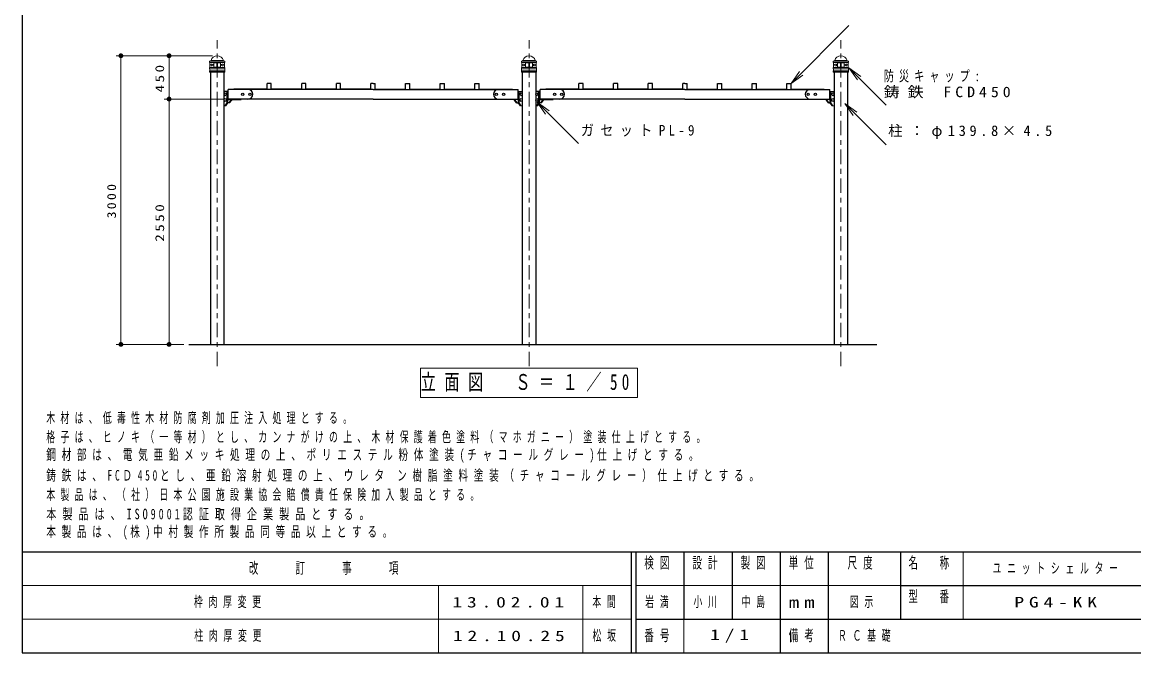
# Model space of a CAD drawing. Units: millimetres on the paper, scale 1:50. Extents: x -365 to 12, y -40 to 257.
# Drawn here: x -365 to -134, y 0 to 131.1 of the extents above; entities that cross this region are included whole.
import ezdxf

# ---------------------------------------------------------------- set-up
doc = ezdxf.new("R2010")
doc.units = ezdxf.units.MM
doc.linetypes.add('USER2', pattern=[6, 3, -1, 1, -1])
doc.layers.add('1_50', color=3, linetype='Continuous', lineweight=25)
doc.layers.add('99', color=7, linetype='Continuous', lineweight=13)
doc.layers.add('CLASS1', color=7, linetype='Continuous')
doc.styles.add('ＭＳ ゴシック', font='')
doc.styles.get('ＭＳ ゴシック').set_extended_font_data('MS Gothic')

# ---------------------------------------------------------------- blocks, each defined once
blk = doc.blocks.new('open_arrow')
at = {"color": 0, "linetype": 'Continuous', "lineweight": -2}
blk.add_lwpolyline([(7.5, 1.25), (0, 0), (7.5, -1.25)], dxfattribs=at)
blk = doc.blocks.new('filled_dot')
at = {"color": 0, "linetype": 'Continuous', "lineweight": -2, "const_width": 1.25}
blk.add_lwpolyline([(-0.625, 0, 1), (0.625, 0, 1)], format="xyb", close=True, dxfattribs=at)

msp = doc.modelspace()

# ---------------------------------------------------------------- linework, layer by layer
at = {"layer": '1_50', "color": 7, "lineweight": 13}
for p, q in [((-205.251, 118.327), (-193.226, 130.352)), ((-325.491, 124.097), (-345.491, 124.097)), ((-344.491, 64.097), (-344.491, 124.097)), ((-334.491, 115.097), (-334.491, 124.097)), ((-326.071, 122.959), (-326.051, 122.979)), ((-326.071, 122.959), (-326.071, 122.699)), ((-326.071, 122.959), (-322.911, 122.959)), ((-326.071, 122.699), (-322.911, 122.699)), ((-326.071, 122.699), (-326.051, 122.679)), ((-326.051, 122.979), (-322.931, 122.979)), ((-326.051, 122.679), (-325.229, 122.643)), ((-326.051, 122.679), (-322.931, 122.679)), ((-325.991, 122.674), (-325.991, 121.683)), ((-325.889, 122.979), (-325.771, 123.097)), ((-325.771, 123.097), (-323.211, 123.097)), ((-325.191, 122.641), (-324.561, 122.641)), ((-325.191, 122.603), (-325.191, 121.753)), ((-324.561, 122.639), (-324.561, 121.719)), ((-323.791, 122.641), (-324.421, 122.641)), ((-324.421, 122.639), (-324.421, 121.719)), ((-323.791, 122.603), (-323.791, 121.753)), ((-322.931, 122.679), (-323.753, 122.643)), ((-323.093, 122.979), (-323.211, 123.097)), ((-322.991, 122.674), (-322.991, 121.683)), ((-322.931, 122.979), (-322.911, 122.959)), ((-322.931, 122.679), (-322.911, 122.699)), ((-322.911, 122.959), (-322.911, 122.699)), ((-261.271, 122.959), (-261.251, 122.979)), ((-261.271, 122.959), (-261.271, 122.699)), ((-261.271, 122.959), (-258.111, 122.959)), ((-261.271, 122.699), (-258.111, 122.699)), ((-261.271, 122.699), (-261.251, 122.679)), ((-261.251, 122.979), (-258.131, 122.979)), ((-261.251, 122.679), (-260.429, 122.643)), ((-261.251, 122.679), (-258.131, 122.679)), ((-261.191, 122.674), (-261.191, 121.683)), ((-261.089, 122.979), (-260.971, 123.097)), ((-260.971, 123.097), (-258.411, 123.097)), ((-260.391, 122.641), (-259.761, 122.641)), ((-260.391, 122.603), (-260.391, 121.753)), ((-259.761, 122.639), (-259.761, 121.719)), ((-258.991, 122.641), (-259.621, 122.641)), ((-259.621, 122.639), (-259.621, 121.719)), ((-258.991, 122.603), (-258.991, 121.753)), ((-258.131, 122.679), (-258.953, 122.643)), ((-258.293, 122.979), (-258.411, 123.097)), ((-258.191, 122.674), (-258.191, 121.683)), ((-258.131, 122.979), (-258.111, 122.959)), ((-258.131, 122.679), (-258.111, 122.699)), ((-258.111, 122.959), (-258.111, 122.699)), ((-196.471, 122.959), (-196.451, 122.979)), ((-196.471, 122.959), (-196.471, 122.699)), ((-196.471, 122.959), (-193.311, 122.959)), ((-196.471, 122.699), (-193.311, 122.699)), ((-196.471, 122.699), (-196.451, 122.679)), ((-196.451, 122.979), (-193.331, 122.979)), ((-196.451, 122.679), (-195.629, 122.643)), ((-196.451, 122.679), (-193.331, 122.679)), ((-196.391, 122.674), (-196.391, 121.683)), ((-196.289, 122.979), (-196.171, 123.097)), ((-196.171, 123.097), (-193.611, 123.097)), ((-195.591, 122.641), (-194.961, 122.641)), ((-195.591, 122.603), (-195.591, 121.753)), ((-194.961, 122.639), (-194.961, 121.719)), ((-194.191, 122.641), (-194.821, 122.641)), ((-194.821, 122.639), (-194.821, 121.719)), ((-194.191, 122.603), (-194.191, 121.753)), ((-193.331, 122.679), (-194.153, 122.643)), ((-193.493, 122.979), (-193.611, 123.097)), ((-193.391, 122.674), (-193.391, 121.683)), ((-193.331, 122.979), (-193.311, 122.959)), ((-193.331, 122.679), (-193.311, 122.699)), ((-193.311, 122.959), (-193.311, 122.699)), ((-326.031, 121.679), (-326.071, 121.639)), ((-326.071, 121.639), (-322.911, 121.639)), ((-326.071, 121.639), (-326.071, 121.399)), ((-326.071, 121.399), (-322.911, 121.399)), ((-326.071, 121.399), (-326.051, 121.379)), ((-326.051, 120.979), (-326.071, 120.959)), ((-326.071, 120.959), (-322.911, 120.959)), ((-326.071, 120.959), (-326.071, 120.719)), ((-326.071, 120.719), (-322.911, 120.719)), ((-326.071, 120.719), (-326.031, 120.679)), ((-326.051, 121.379), (-322.931, 121.379)), ((-326.051, 121.379), (-326.051, 120.979)), ((-326.051, 120.979), (-322.931, 120.979)), ((-326.031, 121.679), (-325.229, 121.714)), ((-326.031, 121.679), (-322.951, 121.679)), ((-326.031, 120.679), (-322.951, 120.679)), ((-325.641, 122.329), (-325.501, 122.329)), ((-325.641, 122.029), (-325.501, 122.029)), ((-325.191, 121.715), (-324.561, 121.715)), ((-323.791, 121.715), (-324.421, 121.715)), ((-322.951, 121.679), (-323.753, 121.714)), ((-323.341, 122.329), (-323.481, 122.329)), ((-323.341, 122.029), (-323.481, 122.029)), ((-322.951, 121.679), (-322.911, 121.639)), ((-322.911, 120.719), (-322.951, 120.679)), ((-322.911, 121.399), (-322.931, 121.379)), ((-322.931, 121.379), (-322.931, 120.979)), ((-322.931, 120.979), (-322.911, 120.959)), ((-322.911, 121.639), (-322.911, 121.399)), ((-322.911, 120.959), (-322.911, 120.719)), ((-261.231, 121.679), (-261.271, 121.639)), ((-261.271, 121.639), (-258.111, 121.639)), ((-261.271, 121.639), (-261.271, 121.399)), ((-261.271, 121.399), (-258.111, 121.399)), ((-261.271, 121.399), (-261.251, 121.379)), ((-261.251, 120.979), (-261.271, 120.959)), ((-261.271, 120.959), (-258.111, 120.959)), ((-261.271, 120.959), (-261.271, 120.719)), ((-261.271, 120.719), (-258.111, 120.719)), ((-261.271, 120.719), (-261.231, 120.679)), ((-261.251, 121.379), (-258.131, 121.379)), ((-261.251, 121.379), (-261.251, 120.979)), ((-261.251, 120.979), (-258.131, 120.979)), ((-261.231, 121.679), (-260.429, 121.714)), ((-261.231, 121.679), (-258.151, 121.679)), ((-261.231, 120.679), (-258.151, 120.679)), ((-260.841, 122.329), (-260.701, 122.329)), ((-260.841, 122.029), (-260.701, 122.029)), ((-260.391, 121.715), (-259.761, 121.715)), ((-258.991, 121.715), (-259.621, 121.715)), ((-258.151, 121.679), (-258.953, 121.714)), ((-258.541, 122.329), (-258.681, 122.329)), ((-258.541, 122.029), (-258.681, 122.029)), ((-258.151, 121.679), (-258.111, 121.639)), ((-258.111, 120.719), (-258.151, 120.679)), ((-258.111, 121.399), (-258.131, 121.379)), ((-258.131, 121.379), (-258.131, 120.979)), ((-258.131, 120.979), (-258.111, 120.959)), ((-258.111, 121.639), (-258.111, 121.399)), ((-258.111, 120.959), (-258.111, 120.719)), ((-196.431, 121.679), (-196.471, 121.639)), ((-196.471, 121.639), (-193.311, 121.639)), ((-196.471, 121.639), (-196.471, 121.399)), ((-196.471, 121.399), (-193.311, 121.399)), ((-196.471, 121.399), (-196.451, 121.379)), ((-196.451, 120.979), (-196.471, 120.959)), ((-196.471, 120.959), (-193.311, 120.959)), ((-196.471, 120.959), (-196.471, 120.719)), ((-196.471, 120.719), (-193.311, 120.719)), ((-196.471, 120.719), (-196.431, 120.679)), ((-196.451, 121.379), (-193.331, 121.379)), ((-196.451, 121.379), (-196.451, 120.979)), ((-196.451, 120.979), (-193.331, 120.979)), ((-196.431, 121.679), (-195.629, 121.714)), ((-196.431, 121.679), (-193.351, 121.679)), ((-196.431, 120.679), (-193.351, 120.679)), ((-196.041, 122.329), (-195.901, 122.329)), ((-196.041, 122.029), (-195.901, 122.029)), ((-195.591, 121.715), (-194.961, 121.715)), ((-194.191, 121.715), (-194.821, 121.715)), ((-193.351, 121.679), (-194.153, 121.714)), ((-193.741, 122.329), (-193.881, 122.329)), ((-193.741, 122.029), (-193.881, 122.029)), ((-193.351, 121.679), (-193.311, 121.639)), ((-193.311, 120.719), (-193.351, 120.679)), ((-193.311, 121.399), (-193.331, 121.379)), ((-193.331, 121.379), (-193.331, 120.979)), ((-193.331, 120.979), (-193.311, 120.959)), ((-193.311, 121.639), (-193.311, 121.399)), ((-193.311, 120.959), (-193.311, 120.719)), ((-193.222, 121.579), (-185.452, 113.809)), ((-323.011, 115.097), (-335.491, 115.097)), ((-334.491, 64.097), (-334.491, 115.097)), ((-322.72, 113.697), (-323.093, 113.697)), ((-261.461, 113.697), (-261.089, 113.697)), ((-257.92, 113.697), (-258.293, 113.697)), ((-258.009, 114.446), (-249.415, 105.851)), ((-196.661, 113.697), (-196.289, 113.697)), ((-194.077, 114.166), (-185.483, 105.572)), ((-331.409, 64.097), (-345.491, 64.097)), ((-282.219, 59.125), (-282.219, 53.069)), ((-237.163, 59.125), (-282.219, 59.125)), ((-237.163, 53.069), (-237.163, 59.125)), ((-282.219, 53.069), (-237.163, 53.069))]:
    msp.add_line(p, q, dxfattribs=at)
at = {"layer": '1_50', "color": 7, "linetype": 'USER2', "lineweight": 13}
for p, q in [((-324.491, 59.582), (-324.491, 127.321)), ((-259.691, 59.582), (-259.691, 127.321)), ((-194.891, 59.582), (-194.891, 127.321))]:
    msp.add_line(p, q, dxfattribs=at)
at = {"layer": '1_50'}
for p, q in [((-325.889, 120.679), (-325.889, 64.097)), ((-323.093, 120.679), (-323.093, 64.097)), ((-261.089, 120.679), (-261.089, 64.097)), ((-258.293, 120.679), (-258.293, 64.097)), ((-196.289, 120.679), (-196.289, 64.097)), ((-193.493, 120.679), (-193.493, 64.097)), ((-313.251, 118.327), (-314.131, 118.327)), ((-314.131, 117.097), (-314.131, 118.327)), ((-313.251, 117.097), (-313.251, 118.327)), ((-306.051, 118.327), (-306.931, 118.327)), ((-306.931, 117.097), (-306.931, 118.327)), ((-306.051, 117.097), (-306.051, 118.327)), ((-298.851, 118.327), (-299.731, 118.327)), ((-299.731, 117.097), (-299.731, 118.327)), ((-298.851, 117.097), (-298.851, 118.327)), ((-292.091, 118.327), (-292.531, 118.327)), ((-292.531, 117.097), (-292.531, 118.327)), ((-292.091, 118.327), (-291.651, 118.327)), ((-291.651, 117.097), (-291.651, 118.327)), ((-285.331, 118.327), (-284.451, 118.327)), ((-285.331, 117.097), (-285.331, 118.327)), ((-284.451, 117.097), (-284.451, 118.327)), ((-278.131, 118.327), (-277.251, 118.327)), ((-278.131, 117.097), (-278.131, 118.327)), ((-277.251, 117.097), (-277.251, 118.327)), ((-270.931, 118.327), (-270.051, 118.327)), ((-270.931, 117.097), (-270.931, 118.327)), ((-270.051, 117.097), (-270.051, 118.327)), ((-248.451, 118.327), (-249.331, 118.327)), ((-249.331, 117.097), (-249.331, 118.327)), ((-248.451, 117.097), (-248.451, 118.327)), ((-241.251, 118.327), (-242.131, 118.327)), ((-242.131, 117.097), (-242.131, 118.327)), ((-241.251, 117.097), (-241.251, 118.327)), ((-234.051, 118.327), (-234.931, 118.327)), ((-234.931, 117.097), (-234.931, 118.327)), ((-234.051, 117.097), (-234.051, 118.327)), ((-227.291, 118.327), (-227.731, 118.327)), ((-227.731, 117.097), (-227.731, 118.327)), ((-227.291, 118.327), (-226.851, 118.327)), ((-226.851, 117.097), (-226.851, 118.327)), ((-220.531, 118.327), (-219.651, 118.327)), ((-220.531, 117.097), (-220.531, 118.327)), ((-219.651, 117.097), (-219.651, 118.327)), ((-213.331, 118.327), (-212.451, 118.327)), ((-213.331, 117.097), (-213.331, 118.327)), ((-212.451, 117.097), (-212.451, 118.327)), ((-206.131, 118.327), (-205.251, 118.327)), ((-206.131, 117.097), (-206.131, 118.327)), ((-205.251, 117.097), (-205.251, 118.327)), ((-322.211, 116.697), (-323.093, 116.697)), ((-322.423, 114.297), (-322.423, 116.697)), ((-322.296, 114.297), (-322.296, 116.697)), ((-322.211, 114.977), (-322.211, 117.097)), ((-318.091, 117.097), (-322.211, 117.097)), ((-314.131, 117.177), (-321.031, 117.177)), ((-321.031, 117.097), (-321.031, 117.177)), ((-292.091, 117.097), (-318.091, 117.097)), ((-306.931, 117.177), (-313.251, 117.177)), ((-299.731, 117.177), (-306.051, 117.177)), ((-292.531, 117.177), (-298.851, 117.177)), ((-292.091, 117.097), (-266.091, 117.097)), ((-291.651, 117.177), (-285.331, 117.177)), ((-284.451, 117.177), (-278.131, 117.177)), ((-277.251, 117.177), (-270.931, 117.177)), ((-270.051, 117.177), (-263.151, 117.177)), ((-266.091, 117.097), (-261.971, 117.097)), ((-263.151, 117.097), (-263.151, 117.177)), ((-261.971, 114.977), (-261.971, 117.097)), ((-261.971, 116.697), (-261.089, 116.697)), ((-261.886, 114.297), (-261.886, 116.697)), ((-261.758, 114.297), (-261.758, 116.697)), ((-257.411, 116.697), (-258.293, 116.697)), ((-257.623, 114.297), (-257.623, 116.697)), ((-257.496, 114.297), (-257.496, 116.697)), ((-257.411, 114.977), (-257.411, 117.097)), ((-253.291, 117.097), (-257.411, 117.097)), ((-249.331, 117.177), (-256.231, 117.177)), ((-256.231, 117.097), (-256.231, 117.177)), ((-227.291, 117.097), (-253.291, 117.097)), ((-242.131, 117.177), (-248.451, 117.177)), ((-234.931, 117.177), (-241.251, 117.177)), ((-227.731, 117.177), (-234.051, 117.177)), ((-227.291, 117.097), (-201.291, 117.097)), ((-226.851, 117.177), (-220.531, 117.177)), ((-219.651, 117.177), (-213.331, 117.177)), ((-212.451, 117.177), (-206.131, 117.177)), ((-205.251, 117.177), (-198.351, 117.177)), ((-201.291, 117.097), (-197.171, 117.097)), ((-198.351, 117.097), (-198.351, 117.177)), ((-197.171, 114.977), (-197.171, 117.097)), ((-197.171, 116.697), (-196.289, 116.697)), ((-197.086, 114.297), (-197.086, 116.697)), ((-196.958, 114.297), (-196.958, 116.697)), ((-322.848, 113.697), (-322.423, 114.297)), ((-322.72, 113.697), (-322.296, 114.297)), ((-321.9, 114.297), (-322.423, 114.297)), ((-318.091, 115.097), (-322.211, 115.097)), ((-322.211, 114.977), (-319.491, 114.977)), ((-322.028, 114.297), (-321.603, 114.897)), ((-321.9, 114.297), (-321.476, 114.897)), ((-321.603, 114.897), (-321.603, 114.977)), ((-321.476, 114.897), (-321.603, 114.897)), ((-321.476, 114.897), (-321.476, 114.977)), ((-319.491, 114.977), (-319.491, 115.097)), ((-292.091, 115.097), (-318.091, 115.097)), ((-292.091, 115.097), (-266.091, 115.097)), ((-266.091, 115.097), (-261.971, 115.097)), ((-264.691, 114.977), (-264.691, 115.097)), ((-261.971, 114.977), (-264.691, 114.977)), ((-262.706, 114.897), (-262.706, 114.977)), ((-262.706, 114.897), (-262.579, 114.897)), ((-262.281, 114.297), (-262.706, 114.897)), ((-262.579, 114.897), (-262.579, 114.977)), ((-262.154, 114.297), (-262.579, 114.897)), ((-262.281, 114.297), (-261.758, 114.297)), ((-261.461, 113.697), (-261.886, 114.297)), ((-261.334, 113.697), (-261.758, 114.297)), ((-258.048, 113.697), (-257.623, 114.297)), ((-257.92, 113.697), (-257.496, 114.297)), ((-257.1, 114.297), (-257.623, 114.297)), ((-253.291, 115.097), (-257.411, 115.097)), ((-257.411, 114.977), (-254.691, 114.977)), ((-257.228, 114.297), (-256.803, 114.897)), ((-257.1, 114.297), (-256.676, 114.897)), ((-256.803, 114.897), (-256.803, 114.977)), ((-256.676, 114.897), (-256.803, 114.897)), ((-256.676, 114.897), (-256.676, 114.977)), ((-254.691, 114.977), (-254.691, 115.097)), ((-227.291, 115.097), (-253.291, 115.097)), ((-227.291, 115.097), (-201.291, 115.097)), ((-201.291, 115.097), (-197.171, 115.097)), ((-199.891, 114.977), (-199.891, 115.097)), ((-197.171, 114.977), (-199.891, 114.977)), ((-197.906, 114.897), (-197.906, 114.977)), ((-197.906, 114.897), (-197.779, 114.897)), ((-197.481, 114.297), (-197.906, 114.897)), ((-197.779, 114.897), (-197.779, 114.977)), ((-197.354, 114.297), (-197.779, 114.897)), ((-197.481, 114.297), (-196.958, 114.297)), ((-196.661, 113.697), (-197.086, 114.297)), ((-196.534, 113.697), (-196.958, 114.297)), ((-330.409, 64.097), (-187.398, 64.097))]:
    msp.add_line(p, q, dxfattribs=at)
for centre in [(-319.191, 116.097), (-317.691, 116.097), (-266.491, 116.097), (-264.991, 116.097), (-254.391, 116.097), (-252.891, 116.097), (-201.691, 116.097), (-200.191, 116.097)]:
    msp.add_circle(centre, 0.24, dxfattribs=at)
at = {"layer": '1_50', "color": 7, "lineweight": 13}
for centre, radius, start, end in [((-324.491, 122.777), 1.319, 14.00253, 165.99746), ((-325.231, 122.603), 0.04, 0, 87.5), ((-324.601, 122.639), 0.04, 0, 90), ((-324.381, 122.639), 0.04, 90, 180), ((-323.751, 122.603), 0.04, 92.5, 180), ((-259.691, 122.777), 1.319, 14.00253, 165.99746), ((-260.431, 122.603), 0.04, 0, 87.5), ((-259.801, 122.639), 0.04, 0, 90), ((-259.581, 122.639), 0.04, 90, 180), ((-258.951, 122.603), 0.04, 92.5, 180), ((-194.891, 122.777), 1.319, 14.00253, 165.99746), ((-195.631, 122.603), 0.04, 0, 87.5), ((-195.001, 122.639), 0.04, 0, 90), ((-194.781, 122.639), 0.04, 90, 180), ((-194.151, 122.603), 0.04, 92.5, 180), ((-325.641, 122.179), 0.15, 90, 270), ((-325.501, 122.179), 0.15, 270, 90), ((-325.231, 121.753), 0.04, 272.5, 0), ((-324.601, 121.719), 0.04, 270, 0), ((-324.381, 121.719), 0.04, 180, 270), ((-323.751, 121.753), 0.04, 180, 267.5), ((-323.481, 122.179), 0.15, 90, 270), ((-323.341, 122.179), 0.15, 270, 90), ((-260.841, 122.179), 0.15, 90, 270), ((-260.701, 122.179), 0.15, 270, 90), ((-260.431, 121.753), 0.04, 272.5, 0), ((-259.801, 121.719), 0.04, 270, 0), ((-259.581, 121.719), 0.04, 180, 270), ((-258.951, 121.753), 0.04, 180, 267.5), ((-258.681, 122.179), 0.15, 90, 270), ((-258.541, 122.179), 0.15, 270, 90), ((-196.041, 122.179), 0.15, 90, 270), ((-195.901, 122.179), 0.15, 270, 90), ((-195.631, 121.753), 0.04, 272.5, 0), ((-195.001, 121.719), 0.04, 270, 0), ((-194.781, 121.719), 0.04, 180, 270), ((-194.151, 121.753), 0.04, 180, 267.5), ((-193.881, 122.179), 0.15, 90, 270), ((-193.741, 122.179), 0.15, 270, 90)]:
    msp.add_arc(centre, radius, start, end, dxfattribs=at)
at = {"layer": '1_50'}
for centre, start, end in [((-318.091, 116.097), 270, 90), ((-266.091, 116.097), 90, 270), ((-253.291, 116.097), 270, 90), ((-201.291, 116.097), 90, 270)]:
    msp.add_arc(centre, 1, start, end, dxfattribs=at)
for centre in [(-322.848, 116.097), (-261.334, 116.097), (-258.048, 116.097), (-196.534, 116.097), (-322.848, 114.897), (-261.334, 114.897), (-258.048, 114.897), (-196.534, 114.897)]:
    msp.add_ellipse(centre, major_axis=(0, 0.3), ratio=0.707107, dxfattribs=at)
at = {"layer": '99', "color": 20, "lineweight": 25}
for p, q in [((-365, 257), (-365, 0)), ((-365, 21), (0, 21)), ((-365, 0), (0, 0))]:
    msp.add_line(p, q, dxfattribs=at)
at = {"layer": '99', "color": 3, "lineweight": 25}
for p, q in [((-238.5, 21), (-238.5, 0)), ((-237.5, 21), (-237.5, 0)), ((-227.5, 21), (-227.5, 7)), ((-217.5, 21), (-217.5, 7)), ((-207.5, 21), (-207.5, 0)), ((-197.5, 21), (-197.5, 7)), ((-182.5, 21), (-182.5, 7)), ((-182.5, 14), (-70, 14)), ((-237.5, 7), (0, 7)), ((-197.5, 7), (-197.5, 0))]:
    msp.add_line(p, q, dxfattribs=at)
at = {"layer": '99'}
for p, q in [((-169.5, 21), (-169.5, 7)), ((-365, 14), (-238.5, 14)), ((-278.5, 14), (-278.5, 0)), ((-248.5, 14), (-248.5, 0)), ((-237.5, 14), (-182.5, 14)), ((-365, 7), (-238.5, 7)), ((-227.5, 7), (-227.5, 0))]:
    msp.add_line(p, q, dxfattribs=at)

# ---------------------------------------------------------------- block references
at = {"layer": '1_50', "color": 7, "lineweight": 13, "xscale": 0.4, "yscale": 0.4}
for name, p, rotation in [('filled_dot', (-344.491, 124.097), 270), ('filled_dot', (-334.491, 124.097), 270), ('open_arrow', (-205.251, 118.327), 45), ('open_arrow', (-193.222, 121.579), 315), ('filled_dot', (-334.491, 115.097), 90), ('filled_dot', (-334.491, 115.097), 270), ('open_arrow', (-258.009, 114.446), 315), ('open_arrow', (-194.077, 114.166), 315), ('filled_dot', (-344.491, 64.097), 90), ('filled_dot', (-334.491, 64.097), 90)]:
    msp.add_blockref(name, p, dxfattribs=dict(at, rotation=rotation))

# ---------------------------------------------------------------- texts
at = {"layer": '1_50', "color": 7, "char_height": 1.833, "attachment_point": 8, "rotation": 90, "style": 'ＭＳ ゴシック'}
for s, insert in [('\\T1.33;\\W1.25;450', (-335.491, 119.597)), ('\\T1.33;\\W1.15;3000', (-345.491, 94.097)), ('\\T1.33;\\W1.25;2550', (-335.491, 89.597))]:
    msp.add_mtext(s, dxfattribs=dict(at, insert=insert))
at = {"layer": '1_50', "color": 7, "attachment_point": 4, "style": 'ＭＳ ゴシック'}
for s, insert, char_height in [('\\T1.5;\\W0.7;防災キャップ:', (-185.962, 119.759), 2.199), ('\\T1.5;\\W1.1;鋳鉄\\~FCD450', (-185.962, 116.459), 2.199), ('\\T1.5;\\W0.9;ガセットPL-9', (-248.914, 108.501), 2.199), ('\\T1.5;柱：φ139.8×4.5', (-185.069, 108.222), 2.199), ('\\T1.56;\\W0.7;立面図\u3000Ｓ＝１／50', (-282.191, 56.097), 3.299)]:
    msp.add_mtext(s, dxfattribs=dict(at, insert=insert, char_height=char_height))
at = {"layer": '99', "style": 'ＭＳ ゴシック'}
for s, insert, char_height, attachment_point in [('\\T1.64;\\W0.6;改\u3000\u3000訂\u3000\u3000事\u3000\u3000項', (-301.75, 17.5), 2.346, 5), ('\\T1.64;\\W0.6;検図', (-232.5, 19.9), 2.346, 2), ('\\T1.64;\\W0.6;設計', (-222.5, 19.9), 2.346, 2), ('\\T1.64;\\W0.6;製図', (-212.5, 19.9), 2.346, 2), ('\\T1.64;\\W0.6;単位', (-202.5, 19.9), 2.346, 2), ('\\T1.64;\\W0.6;尺度', (-190.25, 19.9), 2.346, 2), ('\\T1.64;\\W0.6;名\u3000称', (-176, 19.9), 2.346, 2), ('\\T1.64;\\W0.6;ユニットシェルター', (-149.75, 17.5), 2.199, 5), ('\\T1.64;\\W0.6;枠肉厚変更', (-321.75, 10.5), 2.199, 5), ('\\T1.5;\\W1.35;13.02.01', (-263.5, 10.5), 2.199, 5), ('\\T1.64;\\W0.6;本間', (-243.5, 10.5), 2.199, 5), ('\\T1.64;\\W0.6;岩満', (-232.5, 10.5), 2.199, 5), ('\\T1.64;\\W0.6;小川', (-222.5, 10.5), 2.199, 5), ('\\T1.64;\\W0.6;中島', (-212.5, 10.5), 2.199, 5), ('\\T1.64;\\W0.6;図示', (-190, 10.5), 2.199, 5), ('\\T1.64;\\W0.6;型\u3000番', (-176, 12.9), 2.346, 2), ('\\T1.5;\\W1.35;PG4-KK', (-149.75, 10.5), 2.199, 5), ('\\T1.5;\\W1.35;mm', (-202.5, 10.5), 2.346, 5), ('\\T1.64;\\W0.6;柱肉厚変更', (-329.25, 3.5), 2.199, 4), ('\\T1.64;\\W0.6;松坂', (-246.5, 3.5), 2.199, 4), ('\\T1.64;\\W0.6;番号', (-232.5, 3.5), 2.346, 5), ('\\T1.5;\\W1.35;1/1', (-217.5, 3.5), 2.199, 5), ('\\T1.64;\\W0.6;備考', (-202.5, 3.5), 2.346, 5), ('\\T1.64;\\W0.6;ＲＣ基礎', (-195.5, 3.5), 2.199, 4), ('\\T1.5;\\W1.35;12.10.25', (-275.5, 3.5), 2.199, 4)]:
    msp.add_mtext(s, dxfattribs=dict(at, insert=insert, char_height=char_height, attachment_point=attachment_point))
at = {"layer": 'CLASS1', "char_height": 2.199, "attachment_point": 7, "style": 'ＭＳ ゴシック'}
for s, insert in [('\\T1.59;\\W0.6;木材は、低毒性木材防腐剤加圧注入処理とする。', (-360, 47.503)), ('\\T1.59;\\W0.6;格子は、ヒノキ（一等材）とし、カンナがけの上、木材保護着色塗料（マホガニー）塗装仕上げとする。', (-360, 43.503)), ('\\T1.59;\\W0.65;鋼材部は、電気亜鉛メッキ処理の上、ポリエステル粉体塗装(チャコールグレー)仕上げとする。', (-360, 39.503)), ('\\T1.59;\\W0.65;鋳鉄は、FCＤ450とし、亜鉛溶射処理の上、ウレタ\\~ン樹脂塗料塗装（チャコールグレー）仕上げとする。', (-360, 35.503)), ('\\T1.59;\\W0.6;本製品は、（社）日本公園施設業協会賠償責任保険加入製品とする。', (-360, 31.503)), ('\\T1.59;\\W0.7;本製品は、ISO9001認証取得企業製品とする。', (-360, 27.503)), ('\\T1.59;\\W0.65;本製品は、(株)中村製作所製品同等品以上とする。', (-360, 23.503))]:
    msp.add_mtext(s, dxfattribs=dict(at, insert=insert))

doc.saveas('drawing.dxf')
